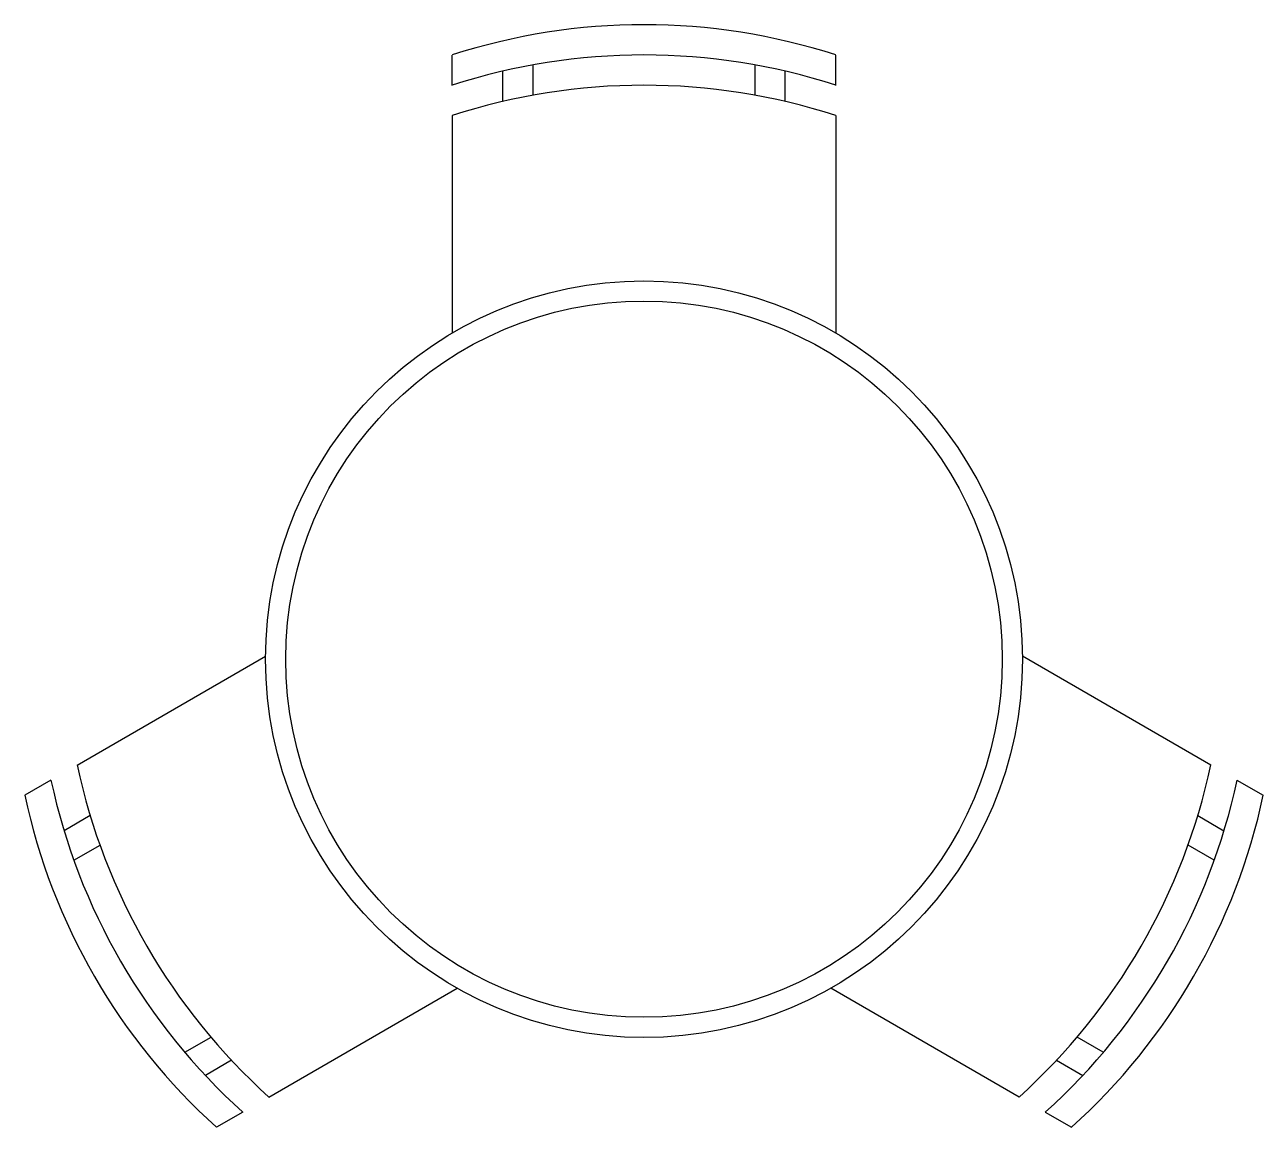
# Model space of a CAD drawing. Extents: x 1816 to 1938, y 949 to 1058.
import ezdxf

# ---------------------------------------------------------------- set-up
doc = ezdxf.new("R2010")
doc.units = 0
doc.layers.get('0').update_dxf_attribs({"linetype": 'CONTINUOUS'})

msp = doc.modelspace()

# ---------------------------------------------------------------- linework, layer by layer
at = {"color": 0}
for p, q in [((1858.04, 1052.25), (1858.04, 1055.25)), ((1866.04, 1054.27), (1866.04, 1051.27)), ((1888.04, 1054.27), (1888.04, 1051.27)), ((1896.04, 1052.25), (1896.04, 1055.25)), ((1863.04, 1050.64), (1863.04, 1053.64)), ((1891.04, 1050.64), (1891.04, 1053.64)), ((1858.04, 1049.25), (1858.04, 1027.7)), ((1896.04, 1049.25), (1896.04, 1027.7)), ((1820.88, 984.88), (1839.54, 995.66)), ((1933.21, 984.88), (1914.54, 995.66)), ((1818.28, 983.38), (1815.68, 981.88)), ((1935.8, 983.38), (1938.4, 981.88)), ((1822.17, 979.86), (1819.58, 978.36)), ((1931.91, 979.86), (1934.51, 978.36)), ((1820.54, 975.45), (1823.14, 976.95)), ((1933.55, 975.45), (1930.95, 976.95)), ((1839.88, 951.97), (1858.54, 962.75)), ((1914.21, 951.97), (1895.54, 962.75)), ((1831.54, 956.4), (1834.14, 957.9)), ((1922.55, 956.4), (1919.95, 957.9)), ((1836.17, 955.61), (1833.58, 954.11)), ((1917.91, 955.61), (1920.51, 954.11)), ((1837.28, 950.47), (1834.68, 948.97)), ((1916.8, 950.47), (1919.4, 948.97))]:
    msp.add_line(p, q, dxfattribs=at)
for radius in [37.5, 35.5]:
    msp.add_circle((1877.04, 995.37), radius, dxfattribs=at)
for centre, start, end in [((1877.04, 996.59), 72.0547, 107.9453), ((1877.04, 993.59), 72.0547, 107.9453), ((1877.04, 990.59), 72.0547, 107.9453), ((1881.18, 997.76), 192.0547, 227.9453), ((1872.9, 997.76), 312.0547, 347.9453), ((1878.59, 996.26), 192.0547, 227.9453), ((1875.5, 996.26), 312.0547, 347.9453), ((1875.99, 994.76), 192.0547, 227.9453), ((1878.1, 994.76), 312.0547, 347.9453)]:
    msp.add_arc(centre, 61.67, start, end, dxfattribs=at)

doc.saveas('drawing.dxf')
